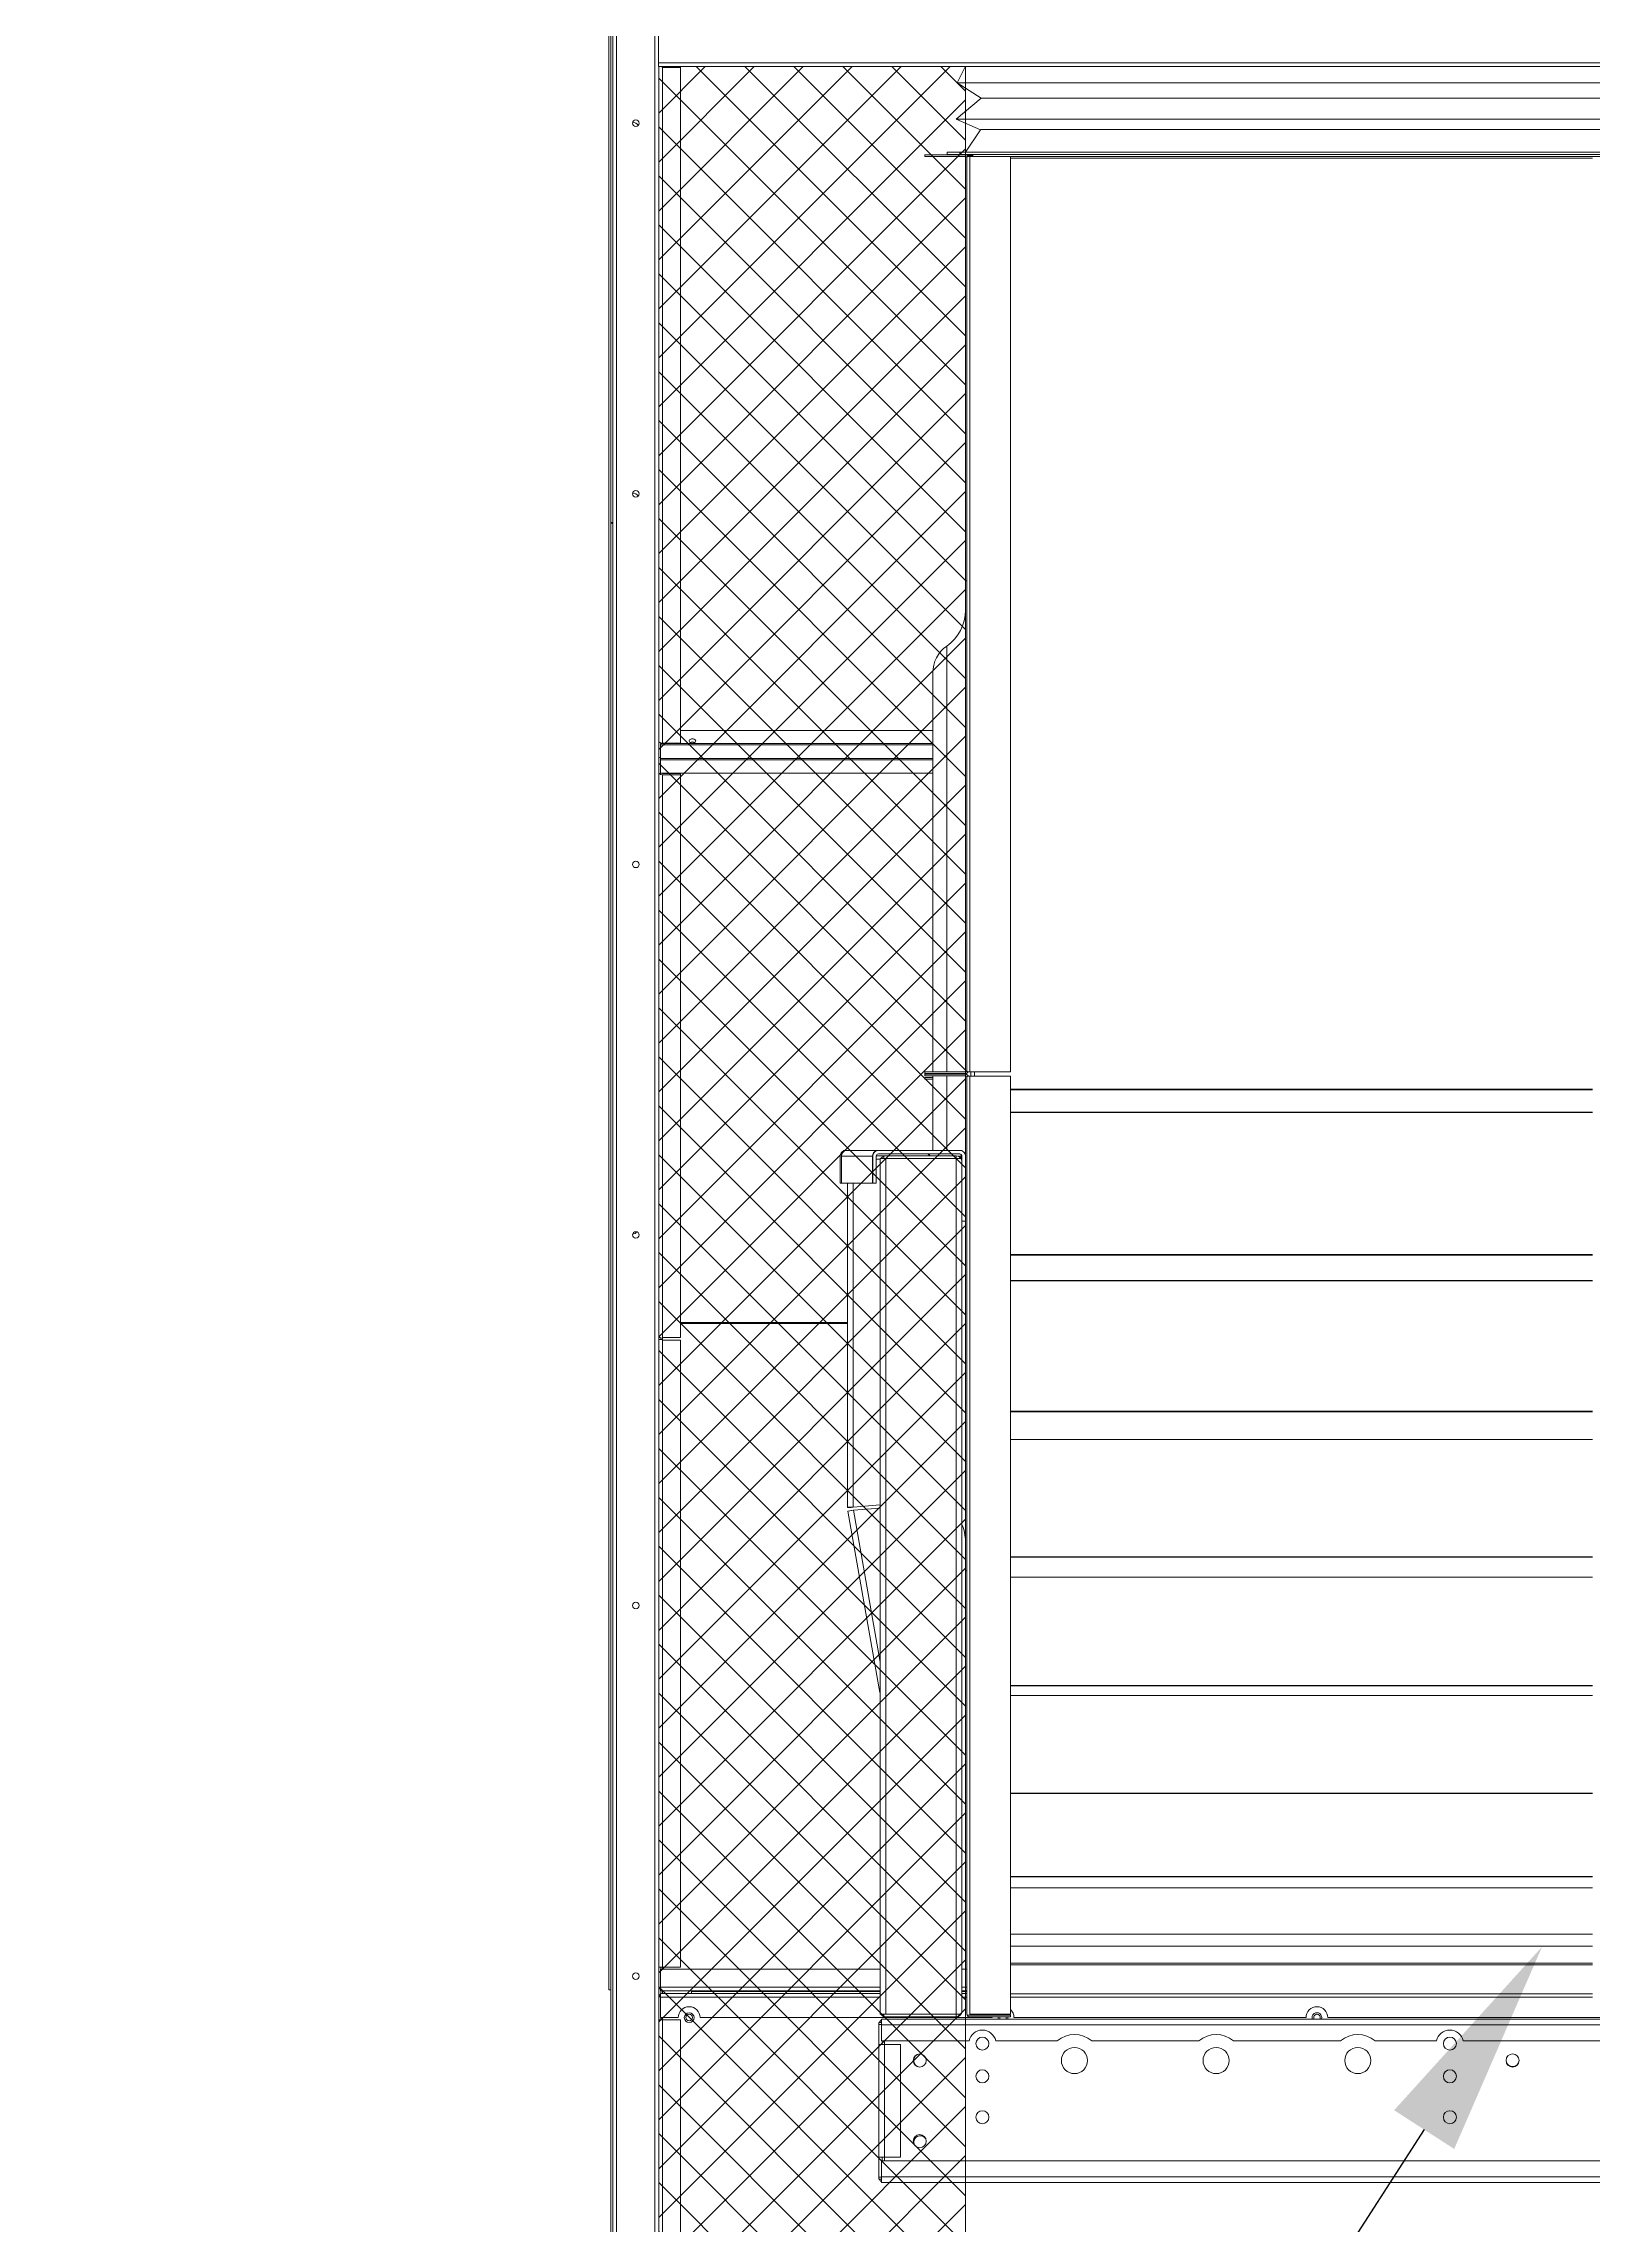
# Model space of a CAD drawing. Header units: millimetres. Extents: x 15155 to 44563, y 13060 to 33855.
# Drawn here: x 33453 to 34874, y 20931 to 22932 of the extents above; entities that cross this region are included whole.
import ezdxf
from ezdxf import colors
from ezdxf.entities.mleader import LeaderData, LeaderLine
from ezdxf.math import Vec2, Vec3

# ---------------------------------------------------------------- set-up
doc = ezdxf.new("R2010")
doc.units = ezdxf.units.MM
doc.layers.add('냉각탑_dim', color=1, linetype='Continuous')
doc.styles.get("Standard").update_dxf_attribs({"font": 'arial.ttf'})

# ---------------------------------------------------------------- blocks, each defined once
blk = doc.blocks.new('3753456')
at = {"color": 0, "lineweight": 5}
for p, q in [((337590.2, 91235.5), (337597.8, 91251)), ((337612.3, 91221.4), (337590.2, 91235.5)), ((337589.4, 91202.2), (337612.3, 91221.4)), ((337611.6, 91192.6), (337589.4, 91202.2)), ((337597.8, 91172), (337611.6, 91192.6))]:
    blk.add_line(p, q, dxfattribs=at)
blk = doc.blocks.new('347246')
at = {"color": 0, "lineweight": 5}
for p, q in [((426217.9, 88814.5), (425602.7, 88814.5)), ((425624.9, 88800.5), (426240.1, 88800.5)), ((426217.2, 88781.3), (425602, 88781.3)), ((425624.1, 88771.7), (426239.3, 88771.7))]:
    blk.add_line(p, q, dxfattribs=at)
for p in [(88012.5, -2421), (88627.7, -2421)]:
    blk.add_blockref('3753456', p, dxfattribs=at)
blk = doc.blocks.new('2')
at = {"lineweight": 5}
h = blk.add_hatch(dxfattribs=at)
h.set_pattern_fill('ANSI37', scale=10)
h.set_pattern_definition([(45, (-1429928.074, -467572.614), (-22.4506403, 22.4506403), []), (135, (-1429928.074, -467572.614), (-22.4506403, -22.4506403), [])])
h.paths.add_polyline_path([(34298.7, 20794.4), (34298.7, 22910.8), (34017.2, 22910.8), (34017.2, 20794.4)])
at = {"color": 7, "lineweight": 20}
for p, q in [((33973.2, 24241.1), (33973.2, 20796.5)), ((33975.2, 24241.1), (33975.2, 20796.5)), ((33978.6, 24241.1), (33978.6, 20796.5)), ((34013.8, 20796.5), (34013.8, 24241.1)), ((33971.6, 23999.4), (33971.6, 21146.2)), ((34016.9, 22914.2), (37525.5, 22914.2)), ((34017.2, 22910.8), (37525.5, 22910.8)), ((34017.2, 20798.2), (34017.2, 22910.8)), ((34221.8, 21119.4), (37320.6, 21119.4)), ((34221.8, 21114.2), (37320.6, 21114.2)), ((34755.5, 21099.4), (36787, 21099.4)), ((34221.8, 20989.4), (37320.6, 20989.4)), ((37320.6, 20974.6), (34221.8, 20974.6)), ((37320.6, 20969.4), (34221.8, 20969.4))]:
    blk.add_line(p, q, dxfattribs=at)
at = {"color": 7, "lineweight": 20, "ltscale": 0.014667}
blk.add_line((34016.9, 22914.2), (34016.9, 22949.4), dxfattribs=at)
at = {"color": 7, "lineweight": 20, "ltscale": 0.001417}
for p, q in [((34016.9, 22914.2), (34016.9, 22910.8)), ((34017.2, 21742.9), (34020.6, 21742.9)), ((34017.2, 21167.2), (34020.6, 21167.2)), ((34018.9, 21145.2), (34018.9, 21148.6)), ((34018.9, 21142.8), (34018.9, 21139.4)), ((34020.6, 21118.8), (34017.2, 21118.8))]:
    blk.add_line(p, q, dxfattribs=at)
at = {"color": 7, "lineweight": 20, "ltscale": 0.000133398}
blk.add_line((34020.6, 22910.5), (34020.6, 22910.8), dxfattribs=at)
at = {"color": 7, "lineweight": 20, "ltscale": 0.000208374}
blk.add_line((34020.6, 22910), (34020.6, 22910.5), dxfattribs=at)
at = {"color": 7, "lineweight": 20, "ltscale": 0.258309}
for p, q in [((34020.6, 22910), (34020.6, 22290)), ((34037.2, 22290), (34037.2, 22910))]:
    blk.add_line(p, q, dxfattribs=at)
at = {"color": 7, "lineweight": 20, "ltscale": 0.006917}
for p, q in [((34037.2, 22910), (34020.6, 22910)), ((34020.6, 22290), (34037.2, 22290)), ((34037.2, 22262.3), (34020.6, 22262.3)), ((34037.2, 22261), (34020.6, 22261)), ((34037.2, 21744.6), (34020.6, 21744.6)), ((34037.2, 21742.4), (34020.6, 21742.4)), ((34018.9, 21165.2), (34018.9, 21148.6)), ((34020.6, 21167.2), (34037.2, 21167.2)), ((34037.2, 21118.8), (34020.6, 21118.8))]:
    blk.add_line(p, q, dxfattribs=at)
at = {"color": 7, "lineweight": 20, "ltscale": 0.000341772}
blk.add_line((34037.2, 22910), (34037.2, 22910.8), dxfattribs=at)
at = {"color": 7, "lineweight": 20, "ltscale": 0.000666667}
for p, q in [((34261.5, 22829.8), (34261.5, 22828.2)), ((34300.9, 22828.7), (34299.7, 22827.7)), ((34303.5, 22829.1), (34305.1, 22829.1)), ((34261.5, 21987), (34261.5, 21988.6)), ((34300.9, 21988), (34299.7, 21989)), ((34261.5, 21986.4), (34261.5, 21984.8)), ((34261.5, 21983.4), (34261.5, 21981.8)), ((34301.3, 21984.8), (34299.8, 21984.1)), ((34339.9, 21123), (34339.9, 21121.4))]:
    blk.add_line(p, q, dxfattribs=at)
at = {"color": 7, "lineweight": 20, "ltscale": 0.0155}
for p, q in [((34298.7, 22829.8), (34261.5, 22829.8)), ((34298.7, 22828.2), (34261.5, 22828.2)), ((34339.9, 22828.2), (34302.7, 22828.2)), ((34298.7, 21988.6), (34261.5, 21988.6)), ((34302.7, 21988.6), (34339.9, 21988.6)), ((34298.7, 21987), (34261.5, 21987)), ((34261.5, 21986.4), (34298.7, 21986.4)), ((34261.5, 21984.8), (34298.7, 21984.8)), ((34302.7, 21984.4), (34339.9, 21984.4)), ((34302.7, 21123.8), (34339.9, 21123.8)), ((34339.9, 21123.5), (34302.7, 21123.5)), ((34302.7, 21123), (34339.9, 21123)), ((34302.7, 21121.4), (34339.9, 21121.4))]:
    blk.add_line(p, q, dxfattribs=at)
at = {"color": 7, "lineweight": 20, "ltscale": 0.004802}
for p, q in [((34293.6, 22832.2), (34282, 22832.2)), ((34293.6, 22830.2), (34282, 22830.2))]:
    blk.add_line(p, q, dxfattribs=at)
at = {"color": 7, "lineweight": 20, "ltscale": 0.000833333}
for p, q in [((34282, 22832.2), (34282, 22830.2)), ((34293.6, 22832.2), (34293.6, 22830.2)), ((34305.5, 22828.2), (34305.5, 22830.2)), ((34017.2, 22262.3), (34019.2, 22262.3)), ((34017.2, 21167.2), (34019.2, 21167.2)), ((34019.2, 21167.2), (34019.2, 21165.2)), ((34020.6, 21165.2), (34020.6, 21167.2)), ((34020.6, 21120.8), (34020.6, 21118.8))]:
    blk.add_line(p, q, dxfattribs=at)
at = {"color": 7, "lineweight": 20, "ltscale": 0.2695}
for p, q in [((34940.4, 22832.2), (34293.6, 22832.2)), ((34940.4, 22830.2), (34293.6, 22830.2))]:
    blk.add_line(p, q, dxfattribs=at)
at = {"color": 7, "lineweight": 20, "ltscale": 0.004989}
blk.add_line((34305.5, 22830.2), (34293.6, 22830.2), dxfattribs=at)
at = {"color": 7, "lineweight": 20, "ltscale": 0.000824955}
for p, q in [((34300.7, 22828.2), (34302.7, 22828.2)), ((34300.7, 21988.6), (34302.7, 21988.6)), ((34300.7, 21123), (34302.7, 21123))]:
    blk.add_line(p, q, dxfattribs=at)
at = {"color": 7, "lineweight": 20, "ltscale": 0.000508058}
blk.add_line((34302, 22828.7), (34301.1, 22829.5), dxfattribs=at)
at = {"color": 7, "lineweight": 20, "ltscale": 0.001166}
blk.add_line((34302.7, 22829.8), (34305.5, 22829.8), dxfattribs=at)
at = {"color": 7, "lineweight": 20, "ltscale": 0.000266053}
blk.add_line((34302.7, 22828.2), (34302.7, 22828.8), dxfattribs=at)
at = {"color": 7, "lineweight": 20, "ltscale": 0.000333286}
blk.add_line((34302.7, 22828.8), (34303.5, 22828.8), dxfattribs=at)
at = {"color": 7, "lineweight": 20, "ltscale": 0.349833}
for p, q in [((34302.7, 22828.2), (34302.7, 21988.6)), ((34339.9, 21988.6), (34339.9, 22828.2))]:
    blk.add_line(p, q, dxfattribs=at)
at = {"color": 7, "lineweight": 20, "ltscale": 0.00036512}
for p, q in [((34303.5, 22828.2), (34303.5, 22829.1)), ((34305.1, 22828.2), (34305.1, 22829.1))]:
    blk.add_line(p, q, dxfattribs=at)
at = {"color": 7, "lineweight": 20, "ltscale": 0.000166333}
blk.add_line((34305.1, 22828.8), (34305.5, 22828.8), dxfattribs=at)
at = {"color": 7, "lineweight": 20, "ltscale": 0.251167}
for p, q in [((34305.5, 22830.2), (34908.3, 22830.2)), ((34305.5, 22828.2), (34908.3, 22828.2))]:
    blk.add_line(p, q, dxfattribs=at)
at = {"color": 7, "lineweight": 20, "ltscale": 0.348833}
blk.add_line((34299.9, 22827), (34299.9, 21989.8), dxfattribs=at)
at = {"color": 7, "lineweight": 20, "ltscale": 0.2225}
for p, q in [((34339.9, 22826.8), (34873.9, 22826.8)), ((34339.9, 21972.5), (34873.9, 21972.5)), ((34339.9, 21971.9), (34873.9, 21971.9)), ((34339.9, 21951.6), (34873.9, 21951.6)), ((34339.9, 21951.3), (34873.9, 21951.3)), ((34339.9, 21820.8), (34873.9, 21820.8)), ((34339.9, 21820.2), (34873.9, 21820.2)), ((34339.9, 21797), (34873.9, 21797)), ((34339.9, 21796.7), (34873.9, 21796.7)), ((34339.9, 21677), (34873.9, 21677)), ((34339.9, 21676.5), (34873.9, 21676.5)), ((34339.9, 21651.3), (34873.9, 21651.3)), ((34339.9, 21651), (34873.9, 21651)), ((34339.9, 21543.6), (34873.9, 21543.6)), ((34339.9, 21543.2), (34873.9, 21543.2)), ((34339.9, 21524.9), (34873.9, 21524.9)), ((34339.9, 21524.8), (34873.9, 21524.8)), ((34339.9, 21425.6), (34873.9, 21425.6)), ((34339.9, 21425.2), (34873.9, 21425.2)), ((34339.9, 21416.3), (34873.9, 21416.3)), ((34339.9, 21416.2), (34873.9, 21416.2)), ((34339.9, 21326.6), (34873.9, 21326.6)), ((34339.9, 21326.3), (34873.9, 21326.3)), ((34339.9, 21250.1), (34873.9, 21250.1)), ((34339.9, 21249.8), (34873.9, 21249.8)), ((34339.9, 21239.9), (34873.9, 21239.9)), ((34339.9, 21239.8), (34873.9, 21239.8)), ((34339.9, 21197.4), (34873.9, 21197.4)), ((34339.9, 21197.2), (34873.9, 21197.2)), ((34339.9, 21186.4), (34873.9, 21186.4)), ((34339.9, 21186.3), (34873.9, 21186.3)), ((34339.9, 21170.7), (34873.9, 21170.7)), ((34339.9, 21170.7), (34873.9, 21170.7)), ((34339.9, 21169.3), (34873.9, 21169.3)), ((34339.9, 21142.7), (34873.9, 21142.7)), ((34873.9, 21139.4), (34339.9, 21139.4))]:
    blk.add_line(p, q, dxfattribs=at)
at = {"color": 7, "lineweight": 20, "ltscale": 0.000831601}
blk.add_line((33975.2, 22492.5), (33973.2, 22492.5), dxfattribs=at)
at = {"color": 7, "lineweight": 20, "ltscale": 0.187583}
blk.add_line((34298.7, 22438.8), (34298.7, 21988.6), dxfattribs=at)
at = {"color": 7, "lineweight": 20, "ltscale": 0.0005}
for p, q in [((34299.9, 22438.8), (34298.7, 22438.8)), ((34299.9, 21530.8), (34298.7, 21530.8))]:
    blk.add_line(p, q, dxfattribs=at)
at = {"color": 7, "lineweight": 20, "ltscale": 0.162715}
blk.add_line((34281.6, 22379.1), (34281.6, 21988.6), dxfattribs=at)
at = {"color": 7, "lineweight": 20, "ltscale": 0.152458}
blk.add_line((34268.7, 21988.6), (34268.7, 22354.5), dxfattribs=at)
at = {"color": 7, "lineweight": 20, "ltscale": 0.104087}
for p, q in [((34268.7, 22289.8), (34018.9, 22289.8)), ((34268.7, 22288.5), (34018.9, 22288.5)), ((34268.7, 22275.8), (34018.9, 22275.8)), ((34268.7, 22274.6), (34018.9, 22274.6)), ((34018.9, 22262.6), (34268.7, 22262.6))]:
    blk.add_line(p, q, dxfattribs=at)
at = {"color": 7, "lineweight": 20, "ltscale": 0.000535656}
for p, q in [((34018.9, 22288.5), (34018.9, 22289.8)), ((34037.2, 22261), (34037.2, 22262.3))]:
    blk.add_line(p, q, dxfattribs=at)
at = {"color": 7, "lineweight": 20, "ltscale": 0.005298}
blk.add_line((34018.9, 22288.5), (34018.9, 22275.8), dxfattribs=at)
at = {"color": 7, "lineweight": 20, "ltscale": 0.096462}
blk.add_line((34268.7, 22301.5), (34037.2, 22301.5), dxfattribs=at)
at = {"color": 7, "lineweight": 20, "ltscale": 0.000708333}
for p, q in [((34017.2, 22276.7), (34018.9, 22276.7)), ((34017.2, 21148.1), (34018.9, 21148.1)), ((34017.2, 21147.2), (34018.9, 21147.2)), ((34018.9, 21140.8), (34017.2, 21140.8)), ((34018.9, 21139.9), (34017.2, 21139.9))]:
    blk.add_line(p, q, dxfattribs=at)
at = {"color": 7, "lineweight": 20, "ltscale": 0.000506051}
blk.add_line((34018.9, 22274.6), (34018.9, 22275.8), dxfattribs=at)
at = {"color": 7, "lineweight": 20, "ltscale": 0.004993}
blk.add_line((34018.9, 22274.6), (34018.9, 22262.6), dxfattribs=at)
at = {"color": 7, "lineweight": 20, "ltscale": 0.000102715}
for p, q in [((34019.2, 22262.3), (34019.2, 22262.6)), ((34020.6, 22262.6), (34020.6, 22262.3))]:
    blk.add_line(p, q, dxfattribs=at)
at = {"color": 7, "lineweight": 20, "ltscale": 0.215196}
for p, q in [((34020.6, 21744.6), (34020.6, 22261)), ((34037.2, 22261), (34037.2, 21744.6))]:
    blk.add_line(p, q, dxfattribs=at)
at = {"color": 7, "lineweight": 20, "ltscale": 0.00175}
for p, q in [((34303.5, 21984.4), (34303.5, 21988.6)), ((34306.9, 21984.4), (34306.9, 21988.6))]:
    blk.add_line(p, q, dxfattribs=at)
at = {"color": 7, "lineweight": 20, "ltscale": 0.000249486}
blk.add_line((34261.5, 21986.4), (34261.5, 21987), dxfattribs=at)
at = {"color": 7, "lineweight": 20, "ltscale": 0.003003}
for p, q in [((34261.5, 21983.4), (34268.7, 21983.4)), ((34261.5, 21981.8), (34268.7, 21981.8))]:
    blk.add_line(p, q, dxfattribs=at)
at = {"color": 7, "lineweight": 20, "ltscale": 0.000250031}
blk.add_line((34268.7, 21986.4), (34268.7, 21987), dxfattribs=at)
at = {"color": 7, "lineweight": 20, "ltscale": 0.0285}
for p, q in [((34268.7, 21916.4), (34268.7, 21984.8)), ((34281.6, 21984.8), (34281.6, 21916.4))]:
    blk.add_line(p, q, dxfattribs=at)
at = {"color": 7, "lineweight": 20, "ltscale": 0.000250005}
for p, q in [((34281.6, 21987), (34281.6, 21986.4)), ((34298.7, 21987), (34298.7, 21986.4))]:
    blk.add_line(p, q, dxfattribs=at)
at = {"color": 7, "lineweight": 20, "ltscale": 0.16601}
blk.add_line((34298.7, 21984.8), (34298.7, 21586.4), dxfattribs=at)
at = {"color": 7, "lineweight": 20, "ltscale": 0.000475359}
blk.add_line((34299.9, 21987.3), (34299.9, 21986.1), dxfattribs=at)
at = {"color": 7, "lineweight": 20, "ltscale": 0.358083}
blk.add_line((34299.9, 21983.6), (34299.9, 21124.2), dxfattribs=at)
at = {"color": 7, "lineweight": 20, "ltscale": 0.000912135}
blk.add_line((34300.5, 21984.4), (34302.7, 21984.4), dxfattribs=at)
at = {"color": 7, "lineweight": 20, "ltscale": 0.000112674}
blk.add_line((34301.5, 21984.8), (34301.3, 21984.8), dxfattribs=at)
at = {"color": 7, "lineweight": 20, "ltscale": 0.000166447}
blk.add_line((34301.5, 21984.8), (34301.5, 21984.4), dxfattribs=at)
at = {"color": 7, "lineweight": 20, "ltscale": 0.358583}
for p, q in [((34302.7, 21984.4), (34302.7, 21123.8)), ((34339.9, 21123.8), (34339.9, 21984.4))]:
    blk.add_line(p, q, dxfattribs=at)
at = {"color": 7, "lineweight": 20, "ltscale": 0.010333}
for p, q in [((34183.7, 21911.2), (34183.7, 21886.4)), ((34184.9, 21886.4), (34184.9, 21911.2)), ((34213.5, 21911.2), (34213.5, 21886.4)), ((34213.7, 21911.2), (34213.7, 21886.4)), ((34216.9, 21911.2), (34216.9, 21886.4))]:
    blk.add_line(p, q, dxfattribs=at)
at = {"color": 7, "lineweight": 20, "ltscale": 0.011916}
for p, q in [((34184.9, 21911.2), (34213.5, 21911.2)), ((34213.5, 21886.4), (34184.9, 21886.4))]:
    blk.add_line(p, q, dxfattribs=at)
at = {"color": 7, "lineweight": 20, "ltscale": 0.000291667}
for p, q in [((34187.6, 21916.4), (34186.9, 21916.4)), ((34216.9, 21916.4), (34216.2, 21916.4))]:
    blk.add_line(p, q, dxfattribs=at)
at = {"color": 7, "lineweight": 20, "ltscale": 0.000343137}
blk.add_line((34186.9, 21916.4), (34186.9, 21915.6), dxfattribs=at)
at = {"color": 7, "lineweight": 20, "ltscale": 0.000721688}
blk.add_line((34187.6, 21916.4), (34189.4, 21916.4), dxfattribs=at)
at = {"color": 7, "lineweight": 20, "ltscale": 0.011195}
blk.add_line((34189.4, 21916.4), (34216.2, 21916.4), dxfattribs=at)
at = {"color": 7, "lineweight": 20, "ltscale": 0.000314886}
blk.add_line((34216.2, 21915.6), (34216.2, 21916.4), dxfattribs=at)
at = {"color": 7, "lineweight": 20, "ltscale": 0.000166603}
blk.add_line((34216.9, 21916), (34216.9, 21916.4), dxfattribs=at)
at = {"color": 7, "lineweight": 20, "ltscale": 0.000819181}
blk.add_line((34216.9, 21916.4), (34218.9, 21916.4), dxfattribs=at)
at = {"color": 7, "lineweight": 20, "ltscale": 0.002829}
blk.add_line((34223.7, 21911.4), (34216.9, 21911.4), dxfattribs=at)
at = {"color": 7, "lineweight": 20, "ltscale": 0.0015}
blk.add_line((34220.5, 21908.2), (34216.9, 21908.2), dxfattribs=at)
at = {"color": 7, "lineweight": 20, "ltscale": 0.031083}
for p, q in [((34293.5, 21916.4), (34218.9, 21916.4)), ((34293.5, 21913.2), (34218.9, 21913.2))]:
    blk.add_line(p, q, dxfattribs=at)
at = {"color": 7, "lineweight": 20, "ltscale": 8.79295e-06}
blk.add_line((34218.9, 21913.2), (34218.9, 21913.2), dxfattribs=at)
at = {"color": 7, "lineweight": 20, "ltscale": 0.327}
for p, q in [((34220.5, 21908.8), (34220.5, 21124)), ((34225.7, 21908.8), (34225.7, 21124)), ((34290.3, 21124), (34290.3, 21908.8))]:
    blk.add_line(p, q, dxfattribs=at)
at = {"color": 7, "lineweight": 20, "ltscale": 0.002167}
for p, q in [((34225.7, 21908.8), (34220.5, 21908.8)), ((34195.7, 21589), (34190.5, 21589)), ((34196, 21586.2), (34190.9, 21585.3)), ((34225.7, 21124), (34220.5, 21124)), ((34221.8, 21119.4), (34221.8, 21114.2)), ((34224.4, 21096.2), (34219.2, 21096.2)), ((34224.4, 20992.6), (34219.2, 20992.6)), ((34221.8, 20969.4), (34221.8, 20974.6))]:
    blk.add_line(p, q, dxfattribs=at)
at = {"color": 7, "lineweight": 20, "ltscale": 0.001083}
for p, q in [((34223.7, 21911.4), (34223.7, 21908.8)), ((34290.3, 21911.4), (34290.3, 21908.8)), ((34219.2, 21116.2), (34221.8, 21116.2)), ((34219.2, 21114.4), (34221.8, 21114.4)), ((34223.7, 21121.4), (34223.7, 21124)), ((34290.3, 21121.4), (34290.3, 21124)), ((34219.2, 20974.4), (34221.8, 20974.4)), ((34219.2, 20972.6), (34221.8, 20972.6))]:
    blk.add_line(p, q, dxfattribs=at)
at = {"color": 7, "lineweight": 20, "ltscale": 0.02775}
for p, q in [((34223.7, 21911.4), (34290.3, 21911.4)), ((34223.7, 21121.4), (34290.3, 21121.4))]:
    blk.add_line(p, q, dxfattribs=at)
at = {"color": 7, "lineweight": 20, "ltscale": 0.026917}
for p, q in [((34225.7, 21908.8), (34290.3, 21908.8)), ((34225.7, 21124), (34290.3, 21124))]:
    blk.add_line(p, q, dxfattribs=at)
at = {"color": 7, "lineweight": 20, "ltscale": 0.001783}
for p, q in [((34294.6, 21908.8), (34290.3, 21908.8)), ((34294.6, 21124), (34290.3, 21124))]:
    blk.add_line(p, q, dxfattribs=at)
at = {"color": 7, "lineweight": 20, "ltscale": 0.00128}
blk.add_line((34294.8, 21911.2), (34291.8, 21911.2), dxfattribs=at)
at = {"color": 7, "lineweight": 20, "ltscale": 0.000634599}
for p, q in [((34294, 21909.9), (34292.9, 21908.8)), ((34294, 21122.9), (34292.9, 21124))]:
    blk.add_line(p, q, dxfattribs=at)
at = {"color": 7, "lineweight": 20, "ltscale": 9.29381e-06}
blk.add_line((34293.6, 21913.2), (34293.5, 21913.2), dxfattribs=at)
at = {"color": 7, "lineweight": 20, "ltscale": 0.000818318}
blk.add_line((34295.5, 21916.4), (34293.6, 21916.4), dxfattribs=at)
at = {"color": 7, "lineweight": 20, "ltscale": 0.00099763}
blk.add_line((34294.8, 21908.8), (34294.8, 21911.2), dxfattribs=at)
at = {"color": 7, "lineweight": 20, "ltscale": 0.000166635}
blk.add_line((34295.5, 21916), (34295.5, 21916.4), dxfattribs=at)
at = {"color": 7, "lineweight": 20, "ltscale": 0.024917}
for p, q in [((34295.5, 21851.4), (34295.5, 21911.2)), ((34298.7, 21851.4), (34298.7, 21911.2))]:
    blk.add_line(p, q, dxfattribs=at)
at = {"color": 7, "lineweight": 20, "ltscale": 0.000470298}
blk.add_line((34184.9, 21886.4), (34183.7, 21886.4), dxfattribs=at)
at = {"color": 7, "lineweight": 20, "ltscale": 0.123928}
for p, q in [((34190.5, 21886.4), (34190.5, 21589)), ((34195.7, 21886.4), (34195.7, 21589))]:
    blk.add_line(p, q, dxfattribs=at)
at = {"color": 7, "lineweight": 20, "ltscale": 0.000112991}
blk.add_line((34213.7, 21886.4), (34213.5, 21886.4), dxfattribs=at)
at = {"color": 7, "lineweight": 20, "ltscale": 0.001333}
for p, q in [((34216.9, 21886.4), (34213.7, 21886.4)), ((34295.5, 21851.4), (34298.7, 21851.4)), ((34193.7, 21589), (34190.5, 21589)), ((34193.7, 21588.8), (34190.5, 21588.8)), ((34194, 21586), (34190.8, 21585.4)), ((34222.4, 21099.4), (34222.4, 21096.2)), ((34224.4, 21096.2), (34224.4, 21099.4)), ((34219.2, 20992.6), (34222.4, 20992.6)), ((34222.4, 20992.6), (34222.4, 20989.4)), ((34224.4, 20989.4), (34224.4, 20992.6))]:
    blk.add_line(p, q, dxfattribs=at)
at = {"color": 7, "lineweight": 20, "ltscale": 0.302}
blk.add_line((34295.5, 21126.6), (34295.5, 21851.4), dxfattribs=at)
at = {"color": 7, "lineweight": 20, "ltscale": 0.063875}
for p, q in [((34190.5, 21758.6), (34037.2, 21758.6)), ((34190.5, 21757.7), (34037.2, 21757.7))]:
    blk.add_line(p, q, dxfattribs=at)
at = {"color": 7, "lineweight": 20, "ltscale": 0.000615509}
blk.add_line((34019.2, 21742.9), (34019.2, 21744.4), dxfattribs=at)
at = {"color": 7, "lineweight": 20, "ltscale": 0.000909688}
blk.add_line((34020.6, 21742.4), (34020.6, 21744.6), dxfattribs=at)
at = {"color": 7, "lineweight": 20, "ltscale": 0.000162643}
blk.add_line((34020.6, 21744.6), (34020.6, 21744.2), dxfattribs=at)
at = {"color": 7, "lineweight": 20, "ltscale": 0.000212316}
blk.add_line((34020.6, 21742.4), (34020.6, 21742.9), dxfattribs=at)
at = {"color": 7, "lineweight": 20, "ltscale": 0.239669}
for p, q in [((34020.6, 21742.4), (34020.6, 21167.2)), ((34037.2, 21167.2), (34037.2, 21742.4))]:
    blk.add_line(p, q, dxfattribs=at)
at = {"color": 7, "lineweight": 20, "ltscale": 7.29072e-05}
for p, q in [((34190.5, 21588.8), (34190.5, 21589)), ((34193.7, 21588.8), (34193.7, 21589)), ((34190.8, 21585.4), (34190.9, 21585.3)), ((34194, 21586), (34194, 21585.8))]:
    blk.add_line(p, q, dxfattribs=at)
at = {"color": 7, "lineweight": 20, "ltscale": 0.010372}
blk.add_line((34220.5, 21591.1), (34195.7, 21589), dxfattribs=at)
at = {"color": 7, "lineweight": 20, "ltscale": 0.010271}
blk.add_line((34220.5, 21588.3), (34196, 21586.2), dxfattribs=at)
at = {"color": 7, "lineweight": 20, "ltscale": 0.000167436}
blk.add_line((34191.2, 21585.3), (34190.9, 21585.3), dxfattribs=at)
at = {"color": 7, "lineweight": 20, "ltscale": 0.07039}
blk.add_line((34190.9, 21585.3), (34220.2, 21418.9), dxfattribs=at)
at = {"color": 7, "lineweight": 20, "ltscale": 0.058921}
blk.add_line((34196, 21586.2), (34220.5, 21446.9), dxfattribs=at)
at = {"color": 7, "lineweight": 20, "ltscale": 0.023157}
blk.add_line((34298.7, 21586.4), (34298.7, 21530.8), dxfattribs=at)
at = {"color": 7, "lineweight": 20, "ltscale": 0.000144481}
blk.add_line((34220.2, 21418.9), (34220.5, 21419), dxfattribs=at)
at = {"color": 7, "lineweight": 20, "ltscale": 0.121708}
blk.add_line((34220.4, 21416.7), (34220.4, 21124.6), dxfattribs=at)
at = {"color": 7, "lineweight": 20, "ltscale": 6.12653e-05}
for p, q in [((34220.4, 21416.7), (34220.5, 21416.7)), ((34220.5, 21124.6), (34220.4, 21124.6))]:
    blk.add_line(p, q, dxfattribs=at)
at = {"color": 7, "lineweight": 20, "ltscale": 0.000375}
for p, q in [((34017.2, 21148.1), (34017.2, 21147.2)), ((34017.2, 21139.9), (34017.2, 21140.8))]:
    blk.add_line(p, q, dxfattribs=at)
at = {"color": 7, "lineweight": 20, "ltscale": 0.083938}
for p, q in [((34220.4, 21165.2), (34018.9, 21165.2)), ((34220.4, 21148.6), (34018.9, 21148.6)), ((34220.4, 21145.2), (34018.9, 21145.2))]:
    blk.add_line(p, q, dxfattribs=at)
at = {"color": 7, "lineweight": 20, "ltscale": 0.001833}
for p, q in [((34299.9, 21165.2), (34295.5, 21165.2)), ((34299.9, 21148.6), (34295.5, 21148.6)), ((34299.9, 21145.2), (34295.5, 21145.2)), ((34299.9, 21144.8), (34295.5, 21144.8)), ((34299.9, 21142.8), (34295.5, 21142.8)), ((34299.9, 21139.4), (34295.5, 21139.4))]:
    blk.add_line(p, q, dxfattribs=at)
at = {"color": 7, "lineweight": 20, "ltscale": 0.000664655}
blk.add_line((33973.2, 21146.2), (33971.6, 21146.2), dxfattribs=at)
at = {"color": 7, "lineweight": 20, "ltscale": 0.000414934}
blk.add_line((34018.2, 21141.8), (34018.9, 21141.1), dxfattribs=at)
at = {"color": 7, "lineweight": 20, "ltscale": 0.083939}
for p, q in [((34220.4, 21142.8), (34018.9, 21142.8)), ((34220.4, 21139.4), (34018.9, 21139.4))]:
    blk.add_line(p, q, dxfattribs=at)
at = {"color": 7, "lineweight": 20, "ltscale": 0.00775}
blk.add_line((34018.9, 21120.8), (34018.9, 21139.4), dxfattribs=at)
at = {"color": 7, "lineweight": 20, "ltscale": 0.001}
for p, q in [((34019.2, 21142.8), (34019.2, 21145.2)), ((34020.6, 21145.2), (34020.6, 21142.8)), ((34047.2, 21142.8), (34047.2, 21145.2))]:
    blk.add_line(p, q, dxfattribs=at)
at = {"color": 7, "lineweight": 20, "ltscale": 0.072146}
blk.add_line((34220.4, 21144.8), (34047.2, 21144.8), dxfattribs=at)
at = {"color": 7, "lineweight": 20, "ltscale": 0.007669}
blk.add_line((34339.9, 21142.7), (34339.9, 21124.3), dxfattribs=at)
at = {"color": 7, "lineweight": 20, "ltscale": 0.000128159}
blk.add_line((34017.5, 21118.8), (34017.2, 21118.8), dxfattribs=at)
at = {"color": 7, "lineweight": 20, "ltscale": 0.006792}
blk.add_line((34035.2, 21120.8), (34018.9, 21120.8), dxfattribs=at)
at = {"color": 7, "lineweight": 20, "ltscale": 0.000833334}
blk.add_line((34019.2, 21118.8), (34019.2, 21120.8), dxfattribs=at)
at = {"color": 7, "lineweight": 20, "ltscale": 0.135166}
blk.add_line((34020.6, 20794.4), (34020.6, 21118.8), dxfattribs=at)
at = {"color": 7, "lineweight": 20, "ltscale": 0.134725}
blk.add_line((34037.2, 21118.8), (34037.2, 20795.4), dxfattribs=at)
at = {"color": 7, "lineweight": 20, "ltscale": 0.111667}
for p, q in [((34323.2, 21120.8), (34055.2, 21120.8)), ((34611.2, 21120.8), (34343.2, 21120.8)), ((34899.2, 21120.8), (34631.2, 21120.8))]:
    blk.add_line(p, q, dxfattribs=at)
at = {"color": 7, "lineweight": 20, "ltscale": 0.00075}
for p, q in [((34219.2, 21114.4), (34219.2, 21116.2)), ((34219.2, 20974.4), (34219.2, 20972.6))]:
    blk.add_line(p, q, dxfattribs=at)
at = {"color": 7, "lineweight": 20, "ltscale": 0.007583}
for p, q in [((34219.2, 21096.2), (34219.2, 21114.4)), ((34219.2, 20974.4), (34219.2, 20992.6))]:
    blk.add_line(p, q, dxfattribs=at)
at = {"color": 7, "lineweight": 20, "ltscale": 0.006167}
for p, q in [((34221.8, 21099.4), (34221.8, 21114.2)), ((34239.2, 21096.2), (34224.4, 21096.2)), ((34221.8, 20989.4), (34221.8, 20974.6)), ((34239.2, 20992.6), (34224.4, 20992.6))]:
    blk.add_line(p, q, dxfattribs=at)
at = {"color": 7, "lineweight": 20, "ltscale": 0.00019339}
blk.add_line((34223.6, 21121.8), (34223.6, 21121.4), dxfattribs=at)
at = {"color": 7, "lineweight": 20, "ltscale": 6.10782e-05}
blk.add_line((34223.6, 21121.4), (34223.7, 21121.4), dxfattribs=at)
at = {"color": 7, "lineweight": 20, "ltscale": 3.26556e-06}
blk.add_line((34295.5, 21126.6), (34295.5, 21126.6), dxfattribs=at)
at = {"color": 7, "lineweight": 20, "ltscale": 0.000364732}
blk.add_line((34301.2, 21123), (34300.5, 21122.4), dxfattribs=at)
at = {"color": 7, "lineweight": 20, "ltscale": 0.000333333}
blk.add_line((34302.7, 21123), (34302.7, 21123.8), dxfattribs=at)
at = {"color": 7, "lineweight": 20, "ltscale": 0.00033324}
blk.add_line((34339.9, 21124.3), (34339.9, 21123.5), dxfattribs=at)
at = {"color": 7, "lineweight": 20, "ltscale": 0.043167}
for p, q in [((34219.2, 20992.6), (34219.2, 21096.2)), ((34224.4, 20992.6), (34224.4, 21096.2)), ((34239.2, 21096.2), (34239.2, 20992.6))]:
    blk.add_line(p, q, dxfattribs=at)
at = {"color": 7, "lineweight": 20, "ltscale": 0.000167165}
blk.add_line((34219.2, 21096.2), (34219.6, 21096.2), dxfattribs=at)
at = {"color": 7, "lineweight": 20, "ltscale": 0.033397}
blk.add_line((34221.8, 21099.4), (34302, 21099.4), dxfattribs=at)
at = {"color": 7, "lineweight": 20, "ltscale": 0.023491}
for p, q in [((34326.5, 21099.4), (34382.9, 21099.4)), ((34674.6, 21099.4), (34731, 21099.4))]:
    blk.add_line(p, q, dxfattribs=at)
at = {"color": 7, "lineweight": 20, "ltscale": 0.040938}
for p, q in [((34414.6, 21099.4), (34512.9, 21099.4)), ((34544.6, 21099.4), (34642.9, 21099.4))]:
    blk.add_line(p, q, dxfattribs=at)
at = {"color": 0, "lineweight": 20}
blk.add_lwpolyline([(34017.2, 22910.8), (34298.7, 22910.8), (34298.7, 20794.4), (34017.2, 20794.4)], close=True, dxfattribs=at)
at = {"color": 7, "lineweight": 20}
for centre, radius in [((33996.2, 22858.8), 3), ((33996.2, 22518.8), 3), ((33996.2, 22178.8), 3), ((33996.2, 21838.8), 3), ((33996.2, 21498.8), 3), ((33996.2, 21158.8), 3), ((34045.2, 21120.8), 4.5), ((34045.2, 21120.8), 3), ((34314.2, 21096.9), 6), ((34398.7, 21081.4), 12), ((34528.7, 21081.4), 12), ((34658.7, 21081.4), 12), ((34743.2, 21096.9), 6), ((34256.7, 21081.4), 6), ((34314.2, 21066.9), 6), ((34743.2, 21066.9), 6), ((34800.7, 21081.4), 6), ((34314.2, 21029.4), 6), ((34743.2, 21029.4), 6), ((34256.7, 21007.4), 6)]:
    blk.add_circle(centre, radius, dxfattribs=at)
for centre, radius, start, end in [((33994.2, 22854.8), 4.5, 24.3683, 102.51), ((34298.7, 22827), 2.8, 25.3769, 90), ((34298.7, 22827), 1.2, 0, 90), ((34304.1, 22826.3), 4.36, 133.922, 141.9136), ((34305.2, 22826.8), 3.68, 149.0179, 157.7491), ((33994.2, 22514.8), 4.5, 24.3683, 102.51), ((33976.6, 22494.2), 3.4, 210, 245.674), ((34258.7, 22411.9), 40, 304.858, 359.9364), ((34298.7, 22354.5), 30, 124.858, 180), ((34298.7, 21989.8), 1.2, 270, 0), ((34298.7, 21989.8), 2.8, 270, 334.6231), ((34298.7, 21983.6), 2.8, 16.6015, 90), ((34298.7, 21983.6), 1.2, 0, 90), ((34188.9, 21911.2), 5.2, 112.6199, 180), ((34218.9, 21911.2), 5.2, 90, 180), ((34218.9, 21911.2), 2, 90, 180), ((34225.7, 21906.2), 5.2, 112.62, 150), ((34263.5, 21911.2), 2, 5.7438, 90), ((34290.3, 21906.2), 5.2, 0, 90), ((34293.5, 21911.2), 5.2, 0, 90), ((34293.5, 21911.2), 2, 0, 90), ((33994.2, 21842.8), 3, 254.7131, 338.3754), ((34258.7, 21557.6), 40, 0.0643, 23.0754), ((34020.6, 21139.4), 3.4, 120.0073, 155.6842), ((34045.2, 21120.8), 10, 0, 180), ((34333.2, 21120.8), 10, 0, 47.9348), ((34621.2, 21120.8), 10, 0, 180), ((34224.4, 21114.2), 5.2, 120, 157.3801), ((34225.6, 21126.6), 5.2, 209.9946, 247.3799), ((34225.7, 21126.6), 5.2, 210, 247.38), ((34225.6, 21126.6), 5.2, 269.8535, 270), ((34225.7, 21126.6), 5.2, 269.8702, 270), ((34290.2, 21126.6), 5.2, 270, 270.7134), ((34290.3, 21126.6), 5.2, 270, 0), ((34302.7, 21124.2), 2.8, 180, 270), ((34314.2, 21096.9), 12.5, 11.537, 168.463), ((34333.2, 21120.8), 10, 176.5502, 180), ((34333.2, 21120.8), 10, 164.372, 167.291), ((34333.2, 21120.8), 4.5, 172.3377, 198.1247), ((34333.2, 21120.8), 4.5, 143.2266, 150.7324), ((34333.2, 21120.8), 3, 168.463, 207.8181), ((34333.2, 21120.8), 3, 116.1063, 132.8335), ((34333.2, 21120.8), 3, 47.1666, 63.8937), ((34333.2, 21120.8), 3, 332.1843, 11.537), ((34333.2, 21120.8), 4.5, 29.2676, 36.7734), ((34333.2, 21120.8), 4.5, 341.8738, 7.6623), ((34621.2, 21120.8), 4.5, 341.8738, 198.1247), ((34621.2, 21120.8), 3, 332.1843, 207.8181), ((34743.2, 21096.9), 12.5, 11.537, 168.463), ((34398.7, 21081.4), 24, 48.5904, 131.4096), ((34528.7, 21081.4), 24, 48.5904, 131.4096), ((34658.7, 21081.4), 24, 48.5904, 131.4096), ((34257.2, 21081.4), 6, 92.3878, 267.6117), ((34800.7, 21081.9), 6, 182.3882, 357.6122), ((34257.2, 21006.4), 6, 31.9111, 201.2191), ((34224.4, 20974.6), 5.2, 202.6198, 240), ((34224.4, 20974.6), 5.2, 269.7412, 270), ((34289, 20974.6), 5.2, 270, 270.2588)]:
    blk.add_arc(centre, radius, start, end, dxfattribs=at)
for centre, major_axis, ratio, start_param, end_param in [((34020.6, 22912.6), (-3.4, 0), 0.642788, 1.021137, 1.570796), ((34302.7, 22828.1), (2.8, 0), 0.596826, 1.570796, 2.202621), ((34302.7, 22828.1), (1.2, 0), 0.596826, 1.570796, 2.202621), ((34020.6, 22292.2), (-3.4, 0), 0.642788, 0, 1.570796), ((34048.2, 22292), (3, 0), 0.642788, 6.283156, 9.424749), ((34048.2, 22292), (3, 0), 0.642788, 3.141564, 4.212389), ((34048.2, 22288.2), (4.5, 0), 0.642788, 2.070796, 2.080733), ((34048.2, 22288.2), (4.5, 0), 0.642788, 1.06086, 2.070796), ((34048.2, 22292), (3, 0), 0.642788, 4.212389, 6.283156), ((34020.6, 22263.2), (-3.4, 0), 0.642788, 0.42439, 1.570796), ((34020.6, 22263.2), (-1.4, 0), 0.642788, 0.812584, 1.570796), ((34189.4, 21911.2), (0, -5.2), 0.866025, 3.141593, 4.712389), ((34218, 21911.2), (0, -5.2), 0.866025, 3.53636, 4.712389), ((34264.5, 21911.2), (0, 2), 0.866025, 4.812755, 6.283185), ((34293.1, 21911.2), (0, 2), 0.866025, 4.712389, 6.283185), ((34020.6, 21746.4), (-3.4, 0), 0.642788, 0, 1.570796)]:
    blk.add_ellipse(centre, major_axis=major_axis, ratio=ratio, start_param=start_param, end_param=end_param, dxfattribs=at)
for points in [[(34300.7, 22828.2), (34300.5, 22828), (34300.2, 22827.7), (34300, 22827.5), (34299.9, 22827.2), (34299.9, 22827)], [(34300.7, 21988.6), (34300.5, 21988.8), (34300.2, 21989), (34300, 21989.3), (34299.9, 21989.5), (34299.9, 21989.8)], [(34300.5, 21984.4), (34300.3, 21984.2), (34300.1, 21984.1), (34300, 21983.9), (34299.9, 21983.7), (34299.9, 21983.6)], [(34294.6, 21908.8), (34295, 21908.3), (34295.2, 21907.8), (34295.4, 21907.2), (34295.5, 21906.7), (34295.5, 21906.2)], [(34294.6, 21124), (34295, 21124.5), (34295.2, 21125), (34295.4, 21125.5), (34295.5, 21126.1), (34295.5, 21126.6)], [(34300.7, 21123), (34300.5, 21123.2), (34300.2, 21123.4), (34300, 21123.7), (34299.9, 21123.9), (34299.9, 21124.2)]]:
    blk.add_open_spline(points, degree=5, dxfattribs=at)
at = {"color": 0, "lineweight": 20}
blk.add_blockref('347246', (-391311.6, -65918.8), dxfattribs=at)

msp = doc.modelspace()

# ---------------------------------------------------------------- block references
msp.add_blockref('2', (0, 0))

# ---------------------------------------------------------------- leaders
at = {"layer": '냉각탑_dim', "lineweight": -3}
ml = msp.add_multileader_mtext('Standard', dxfattribs=at)
ml.set_content('')
ml.set_leader_properties(color=256)
ml.build(insert=Vec2(0, 0))
ml.multileader.update_dxf_attribs({"text_right_attachment_type": 6, "dogleg_length": 5, "arrow_head_size": 199.5, "scale": 30})
ctx = ml.context
ctx.base_point, ctx.scale, ctx.char_height, ctx.arrow_head_size, ctx.landing_gap_size, ctx.plane_origin = Vec3(33452.9, 19363.1), 30, 7.18, 199.5, 3.59, Vec3(34957.8, 19688.8)
ctx.right_attachment, ctx.text_align_type = 6, 2
notes = []
notes.append((ctx, [(0, (1, 1, 0), (33652.4, 19363.1), (-1, 0), 199.5, [(0, [(34827.7, 21185.7)], 0, [])])]))
ctx.mtext, ml.multileader.dxf.content_type = None, 0
for ctx, leaders in notes:
    for number, flags, end, landing, length, lines in leaders:
        leader = LeaderData()
        leader.index, (leader.has_last_leader_line, leader.has_dogleg_vector, leader.attachment_direction) = number, flags
        leader.last_leader_point, leader.dogleg_vector, leader.dogleg_length = Vec3(end), Vec3(landing), length
        for number, points, colour, breaks in lines:
            line = LeaderLine()
            line.index, line.vertices, line.color, line.breaks = number, Vec3.list(points), colors.encode_raw_color(colour), breaks
            leader.lines.append(line)
        ctx.leaders.append(leader)

doc.saveas('drawing.dxf')
